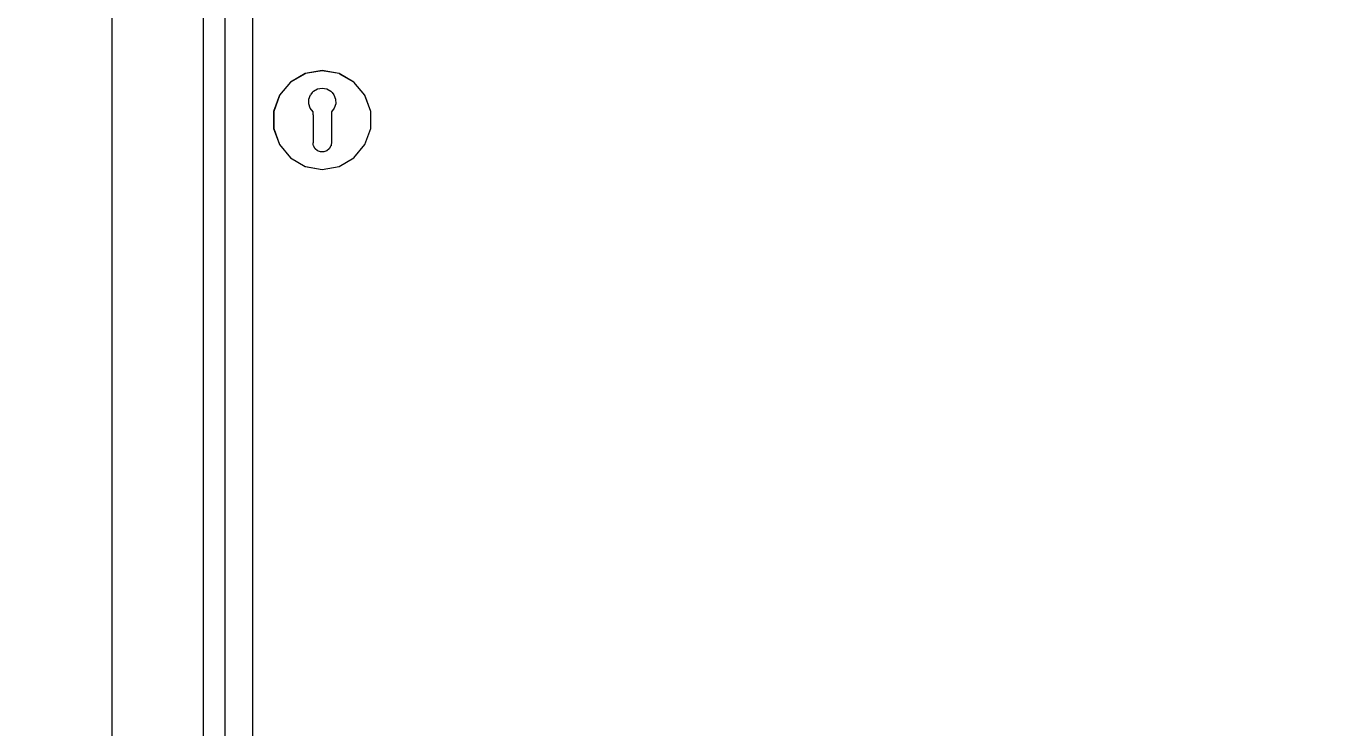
# Model space of a CAD drawing. Header units: millimetres. Extents: x -15634 to 67596, y -3027 to 55843.
# Drawn here: x 11260 to 11974, y 33063 to 33447 of the extents above; entities that cross this region are included whole.
import ezdxf

# ---------------------------------------------------------------- set-up
doc = ezdxf.new("R2010")
doc.units = ezdxf.units.MM
doc.header["$MEASUREMENT"] = 0
doc.set_wipeout_variables(frame=1)
doc.linetypes.add('Wipeout_Contour', pattern=[1000, 0, -1000])
doc.layers.add('Dimensioning - General', color=7, linetype='Continuous')
doc.layers.add('Structural - Bearing', color=7, linetype='Continuous')
for name, color, linetype, lineweight, true_color in [('Dimensioning - General_Pen_No__61', 7, 'Continuous', 20, 0x6a6a6a), ('Dimensioning - General_Pen_No__88', 7, 'Continuous', 20, 0xfd4435), ('Structural - Bearing_Pen_No__82', 7, 'Continuous', 20, 0xaaaaaa)]:
    doc.layers.add(name, color=color, linetype=linetype, lineweight=lineweight, true_color=true_color)
doc.styles.add('GENERATED_STYLE_6', font='calibril.ttf')
doc.dimstyles.new('GENERATED_STYLE__3', dxfattribs={"dimtxt": 195.999997, "dimasz": 106.4, "dimexe": 0.18, "dimexo": 0.0625, "dimgap": 0.09, "dimtad": 1, "dimdec": 0, "dimlfac": 0.1, "dimzin": 0, "dimdsep": 46, "dimtxsty": 'GENERATED_STYLE_6', "dimblk": 'ARROWHEAD_2', "dimblk1": 'ARROWHEAD_2', "dimblk2": 'ARROWHEAD_2', "dimcen": 0.09, "dimse1": 1, "dimse2": 1, "dimclrd": 256, "dimclre": 256, "dimclrt": 256, "dimadec": 0, "dimazin": 0, "dimtfac": 1, "dimtdec": 4, "dimtmove": 0, "dimatfit": 3, "dimfxl": 1, "dimtolj": 1, "dimtzin": 0, "dimarcsym": 0})

# ---------------------------------------------------------------- blocks, each defined once
blk = doc.blocks.new('*D57')
at = {"layer": 'Dimensioning - General_Pen_No__61', "color": 251, "linetype": 'Continuous', "lineweight": 20, "true_color": 0x6a6a6a, "transparency": 16777216}
for p, q in [((27454.43, 35136.02), (27594.43, 35055.19)), ((27629.43, 35095.6), (27419.43, 35095.6)), ((27524.43, 32395.6), (27524.43, 35095.6)), ((27454.43, 32436.02), (27594.43, 32355.19)), ((27629.43, 32395.6), (27419.43, 32395.6))]:
    blk.add_line(p, q, dxfattribs=at)
at = {"layer": 'Dimensioning - General_Pen_No__88', "color": 20, "lineweight": 20, "true_color": 0xfd4435, "transparency": 16777216, "char_height": 196, "attachment_point": 7, "rotation": 90, "style": 'GENERATED_STYLE_6'}
for s, insert in [('\\A1;{\\pql;\\fCalibri Light|b0|i0|c0|p34;20}', (27485.23, 34737.36)), ('\\A1;{\\pql;\\fCalibri Light|b0|i0|c0|p34;270}', (27485.23, 33507.27))]:
    blk.add_mtext(s, dxfattribs=dict(at, insert=insert))
blk = doc.blocks.new('ARROWHEAD_2')
at = {"color": 0, "linetype": 'Continuous', "lineweight": 0}
for p, q in [((-0.3781, -0.655), (0.3781, 0.655)), ((0, 0), (-1, 0))]:
    blk.add_line(p, q, dxfattribs=at)
blk = doc.blocks.new('*D105')
at = {"layer": 'Dimensioning - General_Pen_No__61', "color": 251, "linetype": 'Continuous', "lineweight": 20, "true_color": 0x6a6a6a, "transparency": 16777216}
for p, q in [((28004.43, 35136.02), (28144.43, 35055.19)), ((28179.43, 35095.6), (27969.43, 35095.6)), ((28074.43, 32395.6), (28074.43, 35095.6)), ((28004.43, 32436.02), (28144.43, 32355.19)), ((28179.43, 32395.6), (27969.43, 32395.6))]:
    blk.add_line(p, q, dxfattribs=at)
at = {"layer": 'Dimensioning - General_Pen_No__88', "color": 20, "lineweight": 20, "true_color": 0xfd4435, "transparency": 16777216, "char_height": 196, "attachment_point": 7, "rotation": 90, "style": 'GENERATED_STYLE_6'}
for s, insert in [('\\A1;{\\pql;\\fCalibri Light|b0|i0|c0|p34;20}', (28035.23, 34737.36)), ('\\A1;{\\pql;\\fCalibri Light|b0|i0|c0|p34;270}', (28035.23, 33507.27))]:
    blk.add_mtext(s, dxfattribs=dict(at, insert=insert))
blk = doc.blocks.new('*D131')
at = {"layer": 'Dimensioning - General_Pen_No__61', "color": 251, "linetype": 'Continuous', "lineweight": 20, "true_color": 0x6a6a6a, "transparency": 16777216}
for p, q in [((28554.43, 35336.02), (28694.43, 35255.19)), ((28729.43, 35295.6), (28519.43, 35295.6)), ((28624.43, 32395.6), (28624.43, 35295.6)), ((28554.43, 32436.02), (28694.43, 32355.19)), ((28729.43, 32395.6), (28519.43, 32395.6))]:
    blk.add_line(p, q, dxfattribs=at)
at = {"layer": 'Dimensioning - General_Pen_No__88', "color": 20, "lineweight": 20, "true_color": 0xfd4435, "transparency": 16777216, "insert": (28585.23, 33607.27), "char_height": 196, "attachment_point": 7, "rotation": 90, "style": 'GENERATED_STYLE_6'}
blk.add_mtext('\\A1;{\\pql;\\fCalibri Light|b0|i0|c0|p34;290}', dxfattribs=at)
blk = doc.blocks.new('*D153')
at = {"layer": 'Dimensioning - General_Pen_No__61', "color": 251, "linetype": 'Continuous', "lineweight": 20, "true_color": 0x6a6a6a, "transparency": 16777216}
for p, q in [((34964.93, 35136.02), (35104.93, 35055.19)), ((35139.93, 35095.6), (34929.93, 35095.6)), ((35034.93, 32395.6), (35034.93, 35095.6)), ((34964.93, 32436.02), (35104.93, 32355.19)), ((35139.93, 32395.6), (34929.93, 32395.6))]:
    blk.add_line(p, q, dxfattribs=at)
at = {"layer": 'Dimensioning - General_Pen_No__88', "color": 20, "lineweight": 20, "true_color": 0xfd4435, "transparency": 16777216, "char_height": 196, "attachment_point": 7, "rotation": 90, "style": 'GENERATED_STYLE_6'}
for s, insert in [('\\A1;{\\pql;\\fCalibri Light|b0|i0|c0|p34;20}', (34995.73, 34737.36)), ('\\A1;{\\pql;\\fCalibri Light|b0|i0|c0|p34;270}', (34995.73, 33507.27))]:
    blk.add_mtext(s, dxfattribs=dict(at, insert=insert))
blk = doc.blocks.new('*D201')
at = {"layer": 'Dimensioning - General_Pen_No__61', "color": 251, "linetype": 'Continuous', "lineweight": 20, "true_color": 0x6a6a6a, "transparency": 16777216}
for p, q in [((35514.93, 35136.02), (35654.93, 35055.19)), ((35689.93, 35095.6), (35479.93, 35095.6)), ((35584.93, 32395.6), (35584.93, 35095.6)), ((35514.93, 32436.02), (35654.93, 32355.19)), ((35689.93, 32395.6), (35479.93, 32395.6))]:
    blk.add_line(p, q, dxfattribs=at)
at = {"layer": 'Dimensioning - General_Pen_No__88', "color": 20, "lineweight": 20, "true_color": 0xfd4435, "transparency": 16777216, "char_height": 196, "attachment_point": 7, "rotation": 90, "style": 'GENERATED_STYLE_6'}
for s, insert in [('\\A1;{\\pql;\\fCalibri Light|b0|i0|c0|p34;20}', (35545.73, 34737.36)), ('\\A1;{\\pql;\\fCalibri Light|b0|i0|c0|p34;270}', (35545.73, 33507.27))]:
    blk.add_mtext(s, dxfattribs=dict(at, insert=insert))
blk = doc.blocks.new('*D227')
at = {"layer": 'Dimensioning - General_Pen_No__61', "color": 251, "linetype": 'Continuous', "lineweight": 20, "true_color": 0x6a6a6a, "transparency": 16777216}
for p, q in [((36064.93, 35336.02), (36204.93, 35255.19)), ((36239.93, 35295.6), (36029.93, 35295.6)), ((36134.93, 32395.6), (36134.93, 35295.6)), ((36064.93, 32436.02), (36204.93, 32355.19)), ((36239.93, 32395.6), (36029.93, 32395.6))]:
    blk.add_line(p, q, dxfattribs=at)
at = {"layer": 'Dimensioning - General_Pen_No__88', "color": 20, "lineweight": 20, "true_color": 0xfd4435, "transparency": 16777216, "insert": (36095.73, 33607.27), "char_height": 196, "attachment_point": 7, "rotation": 90, "style": 'GENERATED_STYLE_6'}
blk.add_mtext('\\A1;{\\pql;\\fCalibri Light|b0|i0|c0|p34;290}', dxfattribs=at)

msp = doc.modelspace()

# ---------------------------------------------------------------- wipeouts: each hides what was drawn before it
at = {"color": 254, "linetype": 'Wipeout_Contour', "lineweight": 0, "ltscale": 141642.23224}
msp.add_wipeout([(11369.37, 34570.6), (11357.37, 34582.6), (11357.37, 32495.6), (11369.37, 32495.6)], dxfattribs=at).dxf.layer = 'Structural - Bearing'
at = {"color": 254, "linetype": 'Wipeout_Contour', "lineweight": 0, "ltscale": 247182.209448}
msp.add_wipeout([(11428.78, 33409.39), (11429.7, 33407), (11429.76, 33404.44), (11429.74, 33404.39), (11439.66, 33416.21), (11431.57, 33420.88), (11427.8, 33410.53)], dxfattribs=at).dxf.layer = 'Structural - Bearing'
at = {"color": 254, "linetype": 'Wipeout_Contour', "lineweight": 0, "ltscale": 176415.271561}
msp.add_wipeout([(11431.57, 33370.33), (11439.66, 33375), (11427.37, 33389.65), (11427.37, 33383.1), (11427.22, 33382.27)], dxfattribs=at).dxf.layer = 'Structural - Bearing'

# ---------------------------------------------------------------- next in the draw order: wipeouts: each hides what was drawn before it
at = {"color": 254, "linetype": 'Wipeout_Contour', "lineweight": 0, "ltscale": 141661.400775}
msp.add_wipeout([(11307.37, 32495.6), (11357.37, 32495.6), (11357.37, 34582.6), (11307.37, 34632.6)], dxfattribs=at).dxf.layer = 'Structural - Bearing'
at = {"color": 254, "linetype": 'Wipeout_Contour', "lineweight": 0, "ltscale": 141619.694911}
msp.add_wipeout([(11369.37, 32495.6), (11384.37, 32495.6), (11384.37, 34555.6), (11369.37, 34555.6)], dxfattribs=at).dxf.layer = 'Structural - Bearing'
at = {"color": 254, "linetype": 'Wipeout_Contour', "lineweight": 0, "ltscale": 211843.990753}
msp.add_wipeout([(11428.95, 33402.02), (11427.37, 33400), (11427.37, 33398.49), (11445.66, 33409.05), (11439.66, 33416.21), (11429.74, 33404.39)], dxfattribs=at).dxf.layer = 'Structural - Bearing'
at = {"color": 254, "linetype": 'Wipeout_Contour', "lineweight": 0, "ltscale": 141156.111378}
msp.add_wipeout([(11427.37, 33389.65), (11439.66, 33375), (11445.66, 33382.15), (11427.37, 33392.72)], dxfattribs=at).dxf.layer = 'Structural - Bearing'

# ---------------------------------------------------------------- next in the draw order: linework, layer by layer
at = {"layer": 'Structural - Bearing_Pen_No__82', "color": 253, "linetype": 'Continuous', "lineweight": 20, "true_color": 0xaaaaaa}
for p, q in [((11307.37, 34632.6), (11307.37, 32495.6)), ((11357.37, 32495.6), (11357.37, 34582.6)), ((11369.37, 32495.6), (11369.37, 34570.6)), ((11384.37, 32495.6), (11384.37, 34555.6))]:
    msp.add_line(p, q, dxfattribs=at)

# ---------------------------------------------------------------- next in the draw order: wipeouts: each hides what was drawn before it
at = {"color": 254, "linetype": 'Wipeout_Contour', "lineweight": 0, "ltscale": 141284.161028}
msp.add_wipeout([(11439.72, 33416.29), (11431.6, 33420.98), (11431.57, 33420.88), (11439.66, 33416.21)], dxfattribs=at).dxf.layer = 'Structural - Bearing'

# ---------------------------------------------------------------- next in the draw order: wipeouts: each hides what was drawn before it
at = {"color": 254, "linetype": 'Wipeout_Contour', "lineweight": 0, "ltscale": 211887.557015}
msp.add_wipeout([(11427.11, 33411.33), (11427.8, 33410.53), (11431.57, 33420.88), (11422.37, 33422.5), (11422.37, 33413.03), (11424.89, 33412.59)], dxfattribs=at).dxf.layer = 'Structural - Bearing'

# ---------------------------------------------------------------- next in the draw order: wipeouts: each hides what was drawn before it
at = {"color": 254, "linetype": 'Wipeout_Contour', "lineweight": 0, "ltscale": 141284.879821}
msp.add_wipeout([(11431.6, 33420.98), (11422.37, 33422.6), (11422.37, 33422.5), (11431.57, 33420.88)], dxfattribs=at).dxf.layer = 'Structural - Bearing'
at = {"color": 254, "linetype": 'Wipeout_Contour', "lineweight": 0, "ltscale": 141219.601863}
msp.add_wipeout([(11427.37, 33396.49), (11448.86, 33400.28), (11445.66, 33409.05), (11427.37, 33398.49)], dxfattribs=at).dxf.layer = 'Structural - Bearing'

# ---------------------------------------------------------------- next in the draw order: wipeouts: each hides what was drawn before it
at = {"color": 254, "linetype": 'Wipeout_Contour', "lineweight": 0, "ltscale": 211872.988985}
msp.add_wipeout([(11419.85, 33412.59), (11422.37, 33413.03), (11422.37, 33422.5), (11413.17, 33420.88), (11416.93, 33410.53), (11417.62, 33411.33)], dxfattribs=at).dxf.layer = 'Structural - Bearing'
at = {"color": 254, "linetype": 'Wipeout_Contour', "lineweight": 0, "ltscale": 141270.886269}
msp.add_wipeout([(11445.75, 33409.1), (11439.72, 33416.29), (11439.66, 33416.21), (11445.66, 33409.05)], dxfattribs=at).dxf.layer = 'Structural - Bearing'
at = {"color": 254, "linetype": 'Wipeout_Contour', "lineweight": 0, "ltscale": 141179.206461}
msp.add_wipeout([(11427.37, 33392.72), (11445.66, 33382.15), (11448.86, 33390.93), (11427.37, 33394.72)], dxfattribs=at).dxf.layer = 'Structural - Bearing'

# ---------------------------------------------------------------- next in the draw order: wipeouts: each hides what was drawn before it
at = {"color": 254, "linetype": 'Wipeout_Contour', "lineweight": 0, "ltscale": 141272.953533}
msp.add_wipeout([(11422.37, 33422.6), (11413.13, 33420.98), (11413.17, 33420.88), (11422.37, 33422.5)], dxfattribs=at).dxf.layer = 'Structural - Bearing'
at = {"color": 254, "linetype": 'Wipeout_Contour', "lineweight": 0, "ltscale": 141200.391799}
msp.add_wipeout([(11427.37, 33394.72), (11448.86, 33390.93), (11448.86, 33400.28), (11427.37, 33396.49)], dxfattribs=at).dxf.layer = 'Structural - Bearing'
at = {"color": 254, "linetype": 'Wipeout_Contour', "lineweight": 0, "ltscale": 282230.538885}
msp.add_wipeout([(11427.07, 33381.39), (11426.2, 33379.89), (11424.87, 33378.77), (11423.24, 33378.18), (11422.37, 33378.18), (11422.37, 33368.7), (11431.57, 33370.33), (11427.22, 33382.27)], dxfattribs=at).dxf.layer = 'Structural - Bearing'

# ---------------------------------------------------------------- next in the draw order: linework, layer by layer
at = {"layer": 'Structural - Bearing_Pen_No__82', "color": 253, "linetype": 'Continuous', "lineweight": 20, "true_color": 0xaaaaaa}
msp.add_line((11431.6, 33420.98), (11422.37, 33422.6), dxfattribs=at)

# ---------------------------------------------------------------- next in the draw order: wipeouts: each hides what was drawn before it
at = {"color": 254, "linetype": 'Wipeout_Contour', "lineweight": 0, "ltscale": 247142.070683}
msp.add_wipeout([(11415.95, 33409.39), (11416.93, 33410.53), (11413.17, 33420.88), (11405.08, 33416.21), (11415, 33404.39), (11414.98, 33404.44), (11415.04, 33407)], dxfattribs=at).dxf.layer = 'Structural - Bearing'
at = {"color": 254, "linetype": 'Wipeout_Contour', "lineweight": 0, "ltscale": 141246.653493}
msp.add_wipeout([(11448.96, 33400.29), (11445.75, 33409.1), (11445.66, 33409.05), (11448.86, 33400.28)], dxfattribs=at).dxf.layer = 'Structural - Bearing'
at = {"color": 254, "linetype": 'Wipeout_Contour', "lineweight": 0, "ltscale": 282212.970463}
msp.add_wipeout([(11421.5, 33378.18), (11419.87, 33378.77), (11418.54, 33379.89), (11417.67, 33381.39), (11417.51, 33382.27), (11413.17, 33370.33), (11422.37, 33368.7), (11422.37, 33378.18)], dxfattribs=at).dxf.layer = 'Structural - Bearing'
at = {"color": 254, "linetype": 'Wipeout_Contour', "lineweight": 0, "ltscale": 141110.205393}
msp.add_wipeout([(11431.6, 33370.23), (11439.72, 33374.92), (11439.66, 33375), (11431.57, 33370.33)], dxfattribs=at).dxf.layer = 'Structural - Bearing'

# ---------------------------------------------------------------- next in the draw order: linework, layer by layer
at = {"layer": 'Structural - Bearing_Pen_No__82', "color": 253, "linetype": 'Continuous', "lineweight": 20, "true_color": 0xaaaaaa}
msp.add_line((11445.75, 33409.1), (11439.72, 33416.29), dxfattribs=at)

# ---------------------------------------------------------------- next in the draw order: wipeouts: each hides what was drawn before it
at = {"color": 254, "linetype": 'Wipeout_Contour', "lineweight": 0, "ltscale": 141249.822324}
msp.add_wipeout([(11413.13, 33420.98), (11405.01, 33416.29), (11405.08, 33416.21), (11413.17, 33420.88)], dxfattribs=at).dxf.layer = 'Structural - Bearing'
at = {"color": 254, "linetype": 'Wipeout_Contour', "lineweight": 0, "ltscale": 176387.768787}
msp.add_wipeout([(11405.08, 33375), (11413.17, 33370.33), (11417.51, 33382.27), (11417.37, 33383.1), (11417.37, 33389.65)], dxfattribs=at).dxf.layer = 'Structural - Bearing'
at = {"color": 254, "linetype": 'Wipeout_Contour', "lineweight": 0, "ltscale": 141141.781618}
msp.add_wipeout([(11439.72, 33374.92), (11445.75, 33382.1), (11445.66, 33382.15), (11439.66, 33375)], dxfattribs=at).dxf.layer = 'Structural - Bearing'
at = {"color": 254, "linetype": 'Wipeout_Contour', "lineweight": 0, "ltscale": 141087.048323}
msp.add_wipeout([(11422.37, 33368.6), (11431.6, 33370.23), (11431.57, 33370.33), (11422.37, 33368.7)], dxfattribs=at).dxf.layer = 'Structural - Bearing'

# ---------------------------------------------------------------- next in the draw order: linework, layer by layer
at = {"layer": 'Structural - Bearing_Pen_No__82', "color": 253, "linetype": 'Continuous', "lineweight": 20, "true_color": 0xaaaaaa}
msp.add_line((11422.37, 33422.6), (11413.13, 33420.98), dxfattribs=at)

# ---------------------------------------------------------------- next in the draw order: wipeouts: each hides what was drawn before it
at = {"color": 254, "linetype": 'Wipeout_Contour', "lineweight": 0, "ltscale": 211801.512915}
msp.add_wipeout([(11415.79, 33402.02), (11415, 33404.39), (11405.08, 33416.21), (11399.07, 33409.05), (11417.37, 33398.49), (11417.37, 33400)], dxfattribs=at).dxf.layer = 'Structural - Bearing'
at = {"color": 254, "linetype": 'Wipeout_Contour', "lineweight": 0, "ltscale": 141177.964458}
msp.add_wipeout([(11445.75, 33382.1), (11448.96, 33390.92), (11448.86, 33390.93), (11445.66, 33382.15)], dxfattribs=at).dxf.layer = 'Structural - Bearing'
at = {"color": 254, "linetype": 'Wipeout_Contour', "lineweight": 0, "ltscale": 141075.105798}
msp.add_wipeout([(11413.13, 33370.23), (11422.37, 33368.6), (11422.37, 33368.7), (11413.17, 33370.33)], dxfattribs=at).dxf.layer = 'Structural - Bearing'

# ---------------------------------------------------------------- next in the draw order: linework, layer by layer
at = {"layer": 'Structural - Bearing_Pen_No__82', "color": 253, "linetype": 'Continuous', "lineweight": 20, "true_color": 0xaaaaaa}
for p, q in [((11439.72, 33374.92), (11445.75, 33382.1)), ((11422.37, 33368.6), (11431.6, 33370.23))]:
    msp.add_line(p, q, dxfattribs=at)

# ---------------------------------------------------------------- next in the draw order: wipeouts: each hides what was drawn before it
at = {"color": 254, "linetype": 'Wipeout_Contour', "lineweight": 0, "ltscale": 141218.269508}
msp.add_wipeout([(11405.01, 33416.29), (11398.98, 33409.1), (11399.07, 33409.05), (11405.08, 33416.21)], dxfattribs=at).dxf.layer = 'Structural - Bearing'
at = {"color": 254, "linetype": 'Wipeout_Contour', "lineweight": 0, "ltscale": 141214.383272}
msp.add_wipeout([(11448.96, 33390.92), (11448.96, 33400.29), (11448.86, 33400.28), (11448.86, 33390.93)], dxfattribs=at).dxf.layer = 'Structural - Bearing'

# ---------------------------------------------------------------- next in the draw order: linework, layer by layer
at = {"layer": 'Structural - Bearing_Pen_No__82', "color": 253, "linetype": 'Continuous', "lineweight": 20, "true_color": 0xaaaaaa}
for p, q in [((11448.96, 33400.29), (11445.75, 33409.1)), ((11448.96, 33390.92), (11448.96, 33400.29)), ((11445.75, 33382.1), (11448.96, 33390.92))]:
    msp.add_line(p, q, dxfattribs=at)

# ---------------------------------------------------------------- next in the draw order: wipeouts: each hides what was drawn before it
at = {"color": 254, "linetype": 'Wipeout_Contour', "lineweight": 0, "ltscale": 141180.815935}
msp.add_wipeout([(11417.37, 33398.49), (11399.07, 33409.05), (11395.88, 33400.28), (11417.37, 33396.49)], dxfattribs=at).dxf.layer = 'Structural - Bearing'

# ---------------------------------------------------------------- next in the draw order: wipeouts: each hides what was drawn before it
at = {"color": 254, "linetype": 'Wipeout_Contour', "lineweight": 0, "ltscale": 141182.096677}
msp.add_wipeout([(11398.98, 33409.1), (11395.78, 33400.29), (11395.88, 33400.28), (11399.07, 33409.05)], dxfattribs=at).dxf.layer = 'Structural - Bearing'

# ---------------------------------------------------------------- next in the draw order: linework, layer by layer
at = {"layer": 'Structural - Bearing_Pen_No__82', "color": 253, "linetype": 'Continuous', "lineweight": 20, "true_color": 0xaaaaaa}
msp.add_line((11405.01, 33416.29), (11398.98, 33409.1), dxfattribs=at)

# ---------------------------------------------------------------- next in the draw order: wipeouts: each hides what was drawn before it
at = {"color": 254, "linetype": 'Wipeout_Contour', "lineweight": 0, "ltscale": 141159.626199}
msp.add_wipeout([(11417.37, 33396.49), (11395.88, 33400.28), (11395.88, 33390.93), (11417.37, 33394.72)], dxfattribs=at).dxf.layer = 'Structural - Bearing'

# ---------------------------------------------------------------- next in the draw order: wipeouts: each hides what was drawn before it
at = {"color": 254, "linetype": 'Wipeout_Contour', "lineweight": 0, "ltscale": 141140.404975}
msp.add_wipeout([(11417.37, 33394.72), (11395.88, 33390.93), (11399.07, 33382.15), (11417.37, 33392.72)], dxfattribs=at).dxf.layer = 'Structural - Bearing'

# ---------------------------------------------------------------- next in the draw order: wipeouts: each hides what was drawn before it
at = {"color": 254, "linetype": 'Wipeout_Contour', "lineweight": 0, "ltscale": 141123.144001}
msp.add_wipeout([(11417.37, 33392.72), (11399.07, 33382.15), (11405.08, 33375), (11417.37, 33389.65)], dxfattribs=at).dxf.layer = 'Structural - Bearing'

# ---------------------------------------------------------------- next in the draw order: wipeouts: each hides what was drawn before it
at = {"color": 254, "linetype": 'Wipeout_Contour', "lineweight": 0, "ltscale": 141145.669615}
msp.add_wipeout([(11395.78, 33400.29), (11395.78, 33390.92), (11395.88, 33390.93), (11395.88, 33400.28)], dxfattribs=at).dxf.layer = 'Structural - Bearing'
at = {"color": 254, "linetype": 'Wipeout_Contour', "lineweight": 0, "ltscale": 141075.82563}
msp.add_wipeout([(11405.01, 33374.92), (11413.13, 33370.23), (11413.17, 33370.33), (11405.08, 33375)], dxfattribs=at).dxf.layer = 'Structural - Bearing'

# ---------------------------------------------------------------- next in the draw order: linework, layer by layer
at = {"layer": 'Structural - Bearing_Pen_No__82', "color": 253, "linetype": 'Continuous', "lineweight": 20, "true_color": 0xaaaaaa}
for p, q in [((11398.98, 33409.1), (11395.78, 33400.29)), ((11413.13, 33370.23), (11422.37, 33368.6))]:
    msp.add_line(p, q, dxfattribs=at)

# ---------------------------------------------------------------- next in the draw order: wipeouts: each hides what was drawn before it
at = {"color": 254, "linetype": 'Wipeout_Contour', "lineweight": 0, "ltscale": 882393.606663}
msp.add_wipeout([(11414.98, 33404.44), (11415.79, 33402.02), (11417.37, 33400), (11417.37, 33383.1), (11417.67, 33381.39), (11418.54, 33379.89), (11419.87, 33378.77), (11421.5, 33378.18), (11423.24, 33378.18), (11424.87, 33378.77), (11426.2, 33379.89), (11427.07, 33381.39), (11427.37, 33383.1), (11427.37, 33400), (11428.95, 33402.02), (11429.76, 33404.44), (11429.7, 33407), (11428.78, 33409.39), (11427.11, 33411.33), (11424.89, 33412.59), (11422.37, 33413.03), (11419.85, 33412.59), (11417.62, 33411.33), (11415.95, 33409.39), (11415.04, 33407)], dxfattribs=at).dxf.layer = 'Structural - Bearing'
at = {"color": 254, "linetype": 'Wipeout_Contour', "lineweight": 0, "ltscale": 141113.377161}
msp.add_wipeout([(11395.78, 33390.92), (11398.98, 33382.1), (11399.07, 33382.15), (11395.88, 33390.93)], dxfattribs=at).dxf.layer = 'Structural - Bearing'

# ---------------------------------------------------------------- next in the draw order: linework, layer by layer
at = {"layer": 'Structural - Bearing_Pen_No__82', "color": 253, "linetype": 'Continuous', "lineweight": 20, "true_color": 0xaaaaaa}
for p, q in [((11413.13, 33420.98), (11405.01, 33416.29)), ((11439.72, 33416.29), (11431.6, 33420.98)), ((11417.62, 33411.33), (11419.85, 33412.59)), ((11419.85, 33412.59), (11422.37, 33413.03)), ((11422.37, 33413.03), (11424.89, 33412.59)), ((11424.89, 33412.59), (11427.11, 33411.33)), ((11414.98, 33404.44), (11415.04, 33407)), ((11415.04, 33407), (11415.95, 33409.39)), ((11416.93, 33410.53), (11415.95, 33409.39)), ((11416.93, 33410.53), (11417.62, 33411.33)), ((11427.8, 33410.53), (11427.11, 33411.33)), ((11427.8, 33410.53), (11428.78, 33409.39)), ((11428.78, 33409.39), (11429.7, 33407)), ((11429.7, 33407), (11429.76, 33404.44)), ((11395.78, 33400.29), (11395.78, 33390.92)), ((11415.79, 33402.02), (11415, 33404.39)), ((11417.37, 33400), (11415.79, 33402.02)), ((11417.37, 33398.49), (11417.37, 33400)), ((11417.37, 33398.49), (11417.37, 33396.49)), ((11428.95, 33402.02), (11427.37, 33400)), ((11427.37, 33400), (11427.37, 33398.49)), ((11427.37, 33398.49), (11427.37, 33396.49)), ((11429.74, 33404.39), (11428.95, 33402.02)), ((11417.37, 33396.49), (11417.37, 33394.72)), ((11417.37, 33394.72), (11417.37, 33392.72)), ((11417.37, 33392.72), (11417.37, 33389.65)), ((11427.37, 33396.49), (11427.37, 33394.72)), ((11427.37, 33394.72), (11427.37, 33392.72)), ((11427.37, 33392.72), (11427.37, 33389.65)), ((11417.37, 33389.65), (11417.37, 33383.1)), ((11427.37, 33389.65), (11427.37, 33383.1)), ((11417.51, 33382.27), (11417.37, 33383.1)), ((11417.67, 33381.39), (11417.51, 33382.27)), ((11418.54, 33379.89), (11417.67, 33381.39)), ((11419.87, 33378.77), (11418.54, 33379.89)), ((11421.5, 33378.18), (11419.87, 33378.77)), ((11422.37, 33378.18), (11421.5, 33378.18)), ((11423.24, 33378.18), (11422.37, 33378.18)), ((11424.87, 33378.77), (11423.24, 33378.18)), ((11426.2, 33379.89), (11424.87, 33378.77)), ((11427.07, 33381.39), (11426.2, 33379.89)), ((11427.22, 33382.27), (11427.07, 33381.39)), ((11427.37, 33383.1), (11427.22, 33382.27)), ((11431.6, 33370.23), (11439.72, 33374.92))]:
    msp.add_line(p, q, dxfattribs=at)

# ---------------------------------------------------------------- next in the draw order: wipeouts: each hides what was drawn before it
at = {"color": 254, "linetype": 'Wipeout_Contour', "lineweight": 0, "ltscale": 141089.118174}
msp.add_wipeout([(11398.98, 33382.1), (11405.01, 33374.92), (11405.08, 33375), (11399.07, 33382.15)], dxfattribs=at).dxf.layer = 'Structural - Bearing'

# ---------------------------------------------------------------- next in the draw order: linework, layer by layer
at = {"layer": 'Structural - Bearing_Pen_No__82', "color": 253, "linetype": 'Continuous', "lineweight": 20, "true_color": 0xaaaaaa}
for p, q in [((11395.78, 33390.92), (11398.98, 33382.1)), ((11398.98, 33382.1), (11405.01, 33374.92)), ((11405.01, 33374.92), (11413.13, 33370.23))]:
    msp.add_line(p, q, dxfattribs=at)

# ---------------------------------------------------------------- next in the draw order: dimensions: what is measured, and where the dimension line sits
at = {"layer": 'Dimensioning - General', "color": 251, "linetype": 'Continuous', "lineweight": 20, "true_color": 0x6a6a6a}
for base, p1, p2, picture, middle in [((28624.43, 35295.6), (2262.36, 32395.6), (2086.67, 35295.6), '*D131', (28487.23, 33831.4)), ((36134.93, 35295.6), (9772.86, 32395.6), (9597.17, 35295.6), '*D227', (35997.73, 33831.4)), ((28074.43, 35095.6), (-270.89, 32395.6), (-397.74, 35095.6), '*D105', (27937.23, 33731.4)), ((27524.43, 35095.6), (48.77, 32395.6), (88.92, 35095.6), '*D57', (27387.23, 33731.4)), ((35584.93, 35095.6), (7239.61, 32395.6), (7112.76, 35095.6), '*D201', (35447.73, 33731.4)), ((35034.93, 35095.6), (7559.27, 32395.6), (7599.42, 35095.6), '*D153', (34897.73, 33731.4))]:
    dim = msp.add_linear_dim(base=base, p1=p1, p2=p2, angle=90, dimstyle='GENERATED_STYLE__3', dxfattribs=at)
    dim.commit()
    dim.dimension.update_dxf_attribs({"geometry": picture, "text_midpoint": middle, "dimtype": 160, "text_rotation": 90})

doc.saveas('drawing.dxf')
